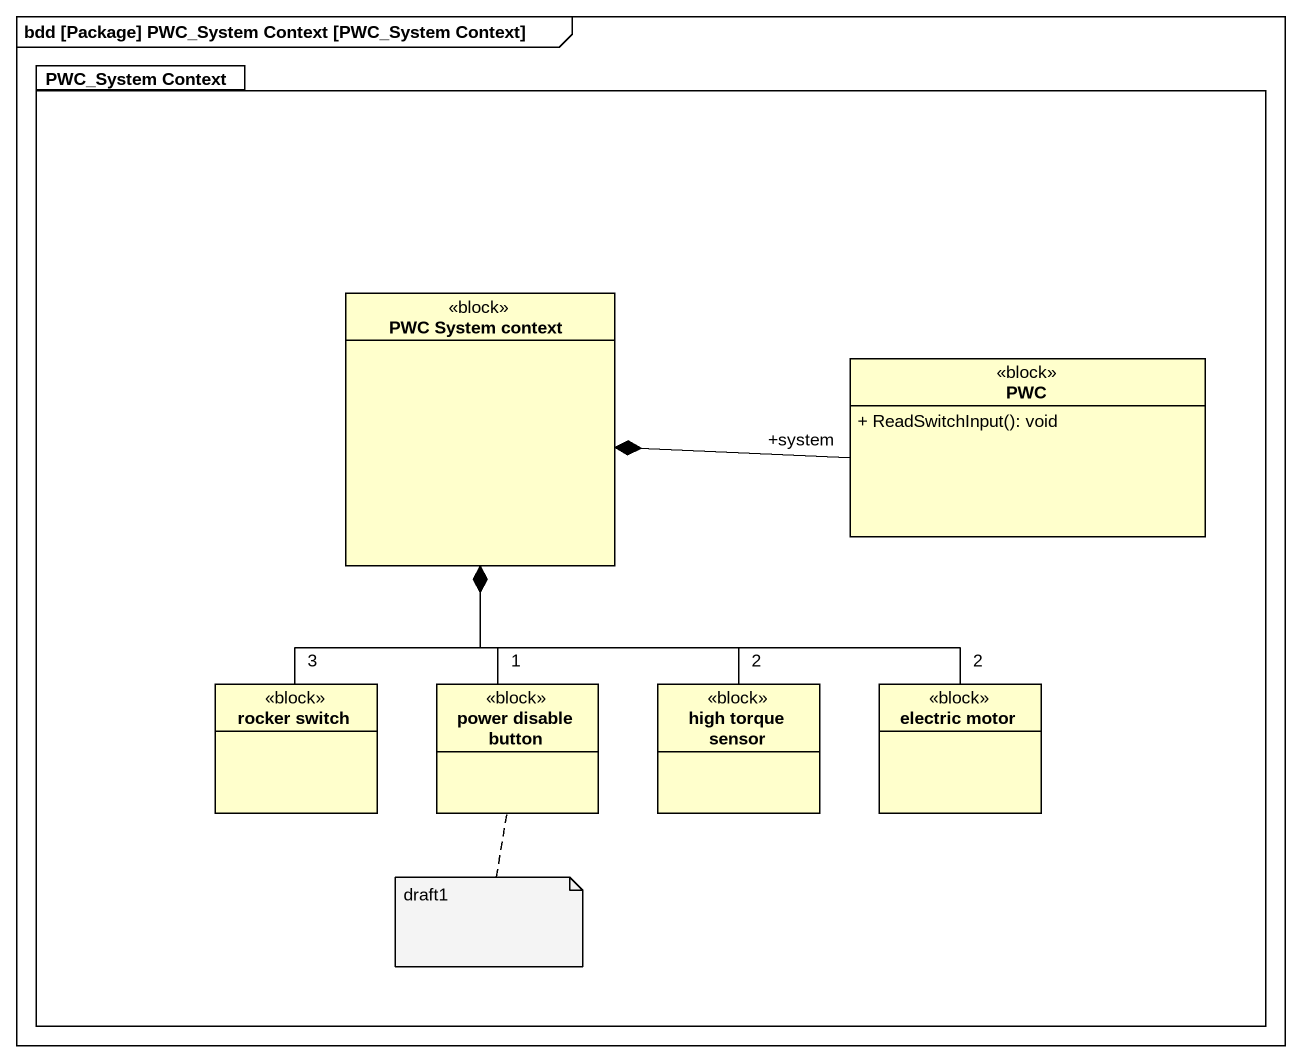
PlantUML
@startuml
mainframe bdd [Package] PWC_System Context [PWC_System Context]
hide circle
hide empty members
skinparam classAttributeIconSize 0
package "PWC_System Context" as PWC_System_Context {
  class "PWC System context" as PWC_System_context <<block>>
  class PWC <<block>> {
    + ReadSwitchInput(): void
  }
  class "rocker switch" as rocker_switch <<block>>
  class "power disable button" as power_disable_button <<block>>
  class "high torque sensor" as high_torque_sensor <<block>>
  class "electric motor" as electric_motor <<block>>
}
PWC "+system" -left-* PWC_System_context
rocker_switch "3" -up-* PWC_System_context
power_disable_button "1" -up-* PWC_System_context
high_torque_sensor "2" -up-* PWC_System_context
electric_motor "2" -up-* PWC_System_context
note bottom of power_disable_button : draft1
@enduml
